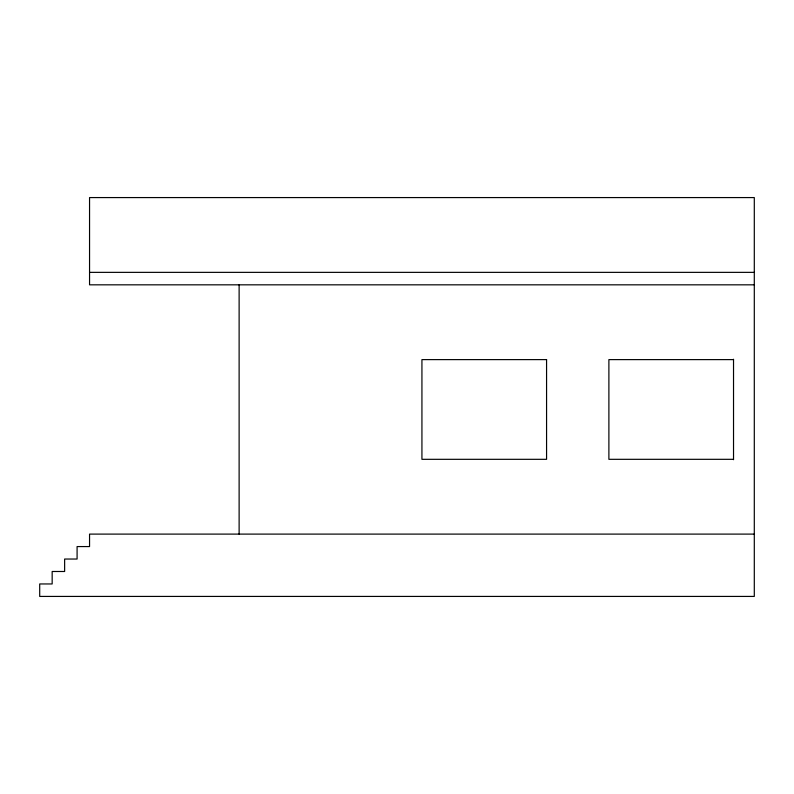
<?xml version="1.0" encoding="UTF-8"?>
<svg xmlns="http://www.w3.org/2000/svg" width="794" height="794" viewBox="0 0 794 794"><rect width="100%" height="100%" fill="white"/><g stroke="black" fill="none" stroke-linecap="round" stroke-linejoin="round"><path stroke-width="1.19" d="M89.553 272.362L754.3 272.362M754.3 284.828L89.553 284.828L89.553 197.577L754.3 197.577L754.3 596.423L39.7 596.423L39.7 583.957L52.166 583.957L52.166 571.491L64.632 571.491L64.632 559.036L77.087 559.036L77.087 546.57L89.553 546.57L89.553 534.104L754.3 534.104M733.527 359.613L608.889 359.613L608.889 459.319L733.527 459.319M733.527 359.235L733.527 459.696M239.123 284.828L239.123 534.104M546.57 359.613L421.932 359.613L421.932 459.319L546.57 459.319L546.57 359.613"/></g></svg>
